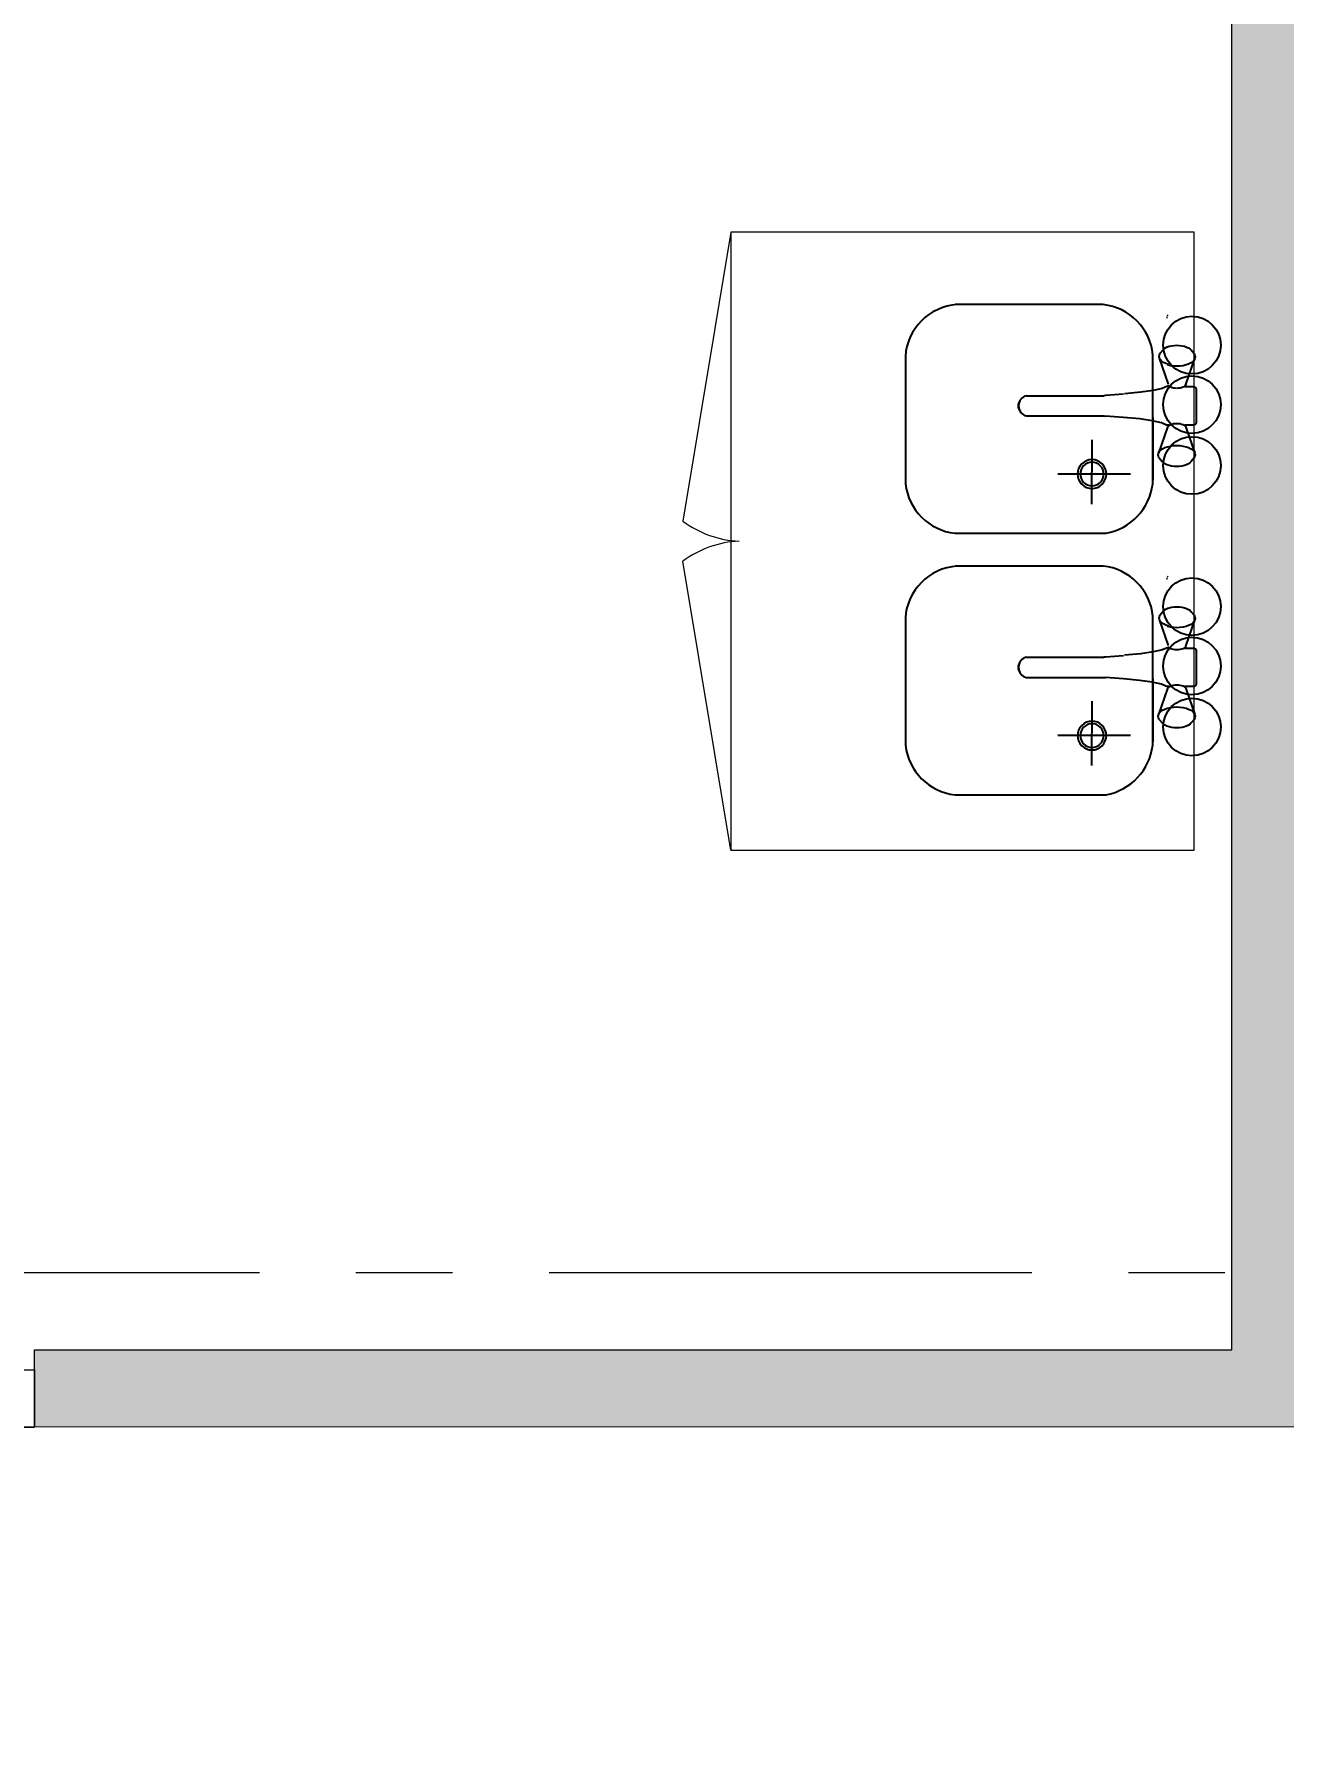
# Model space of a CAD drawing. Header units: millimetres. Extents: x -65527 to 8894748, y -37603 to 223697.
# Drawn here: x -33863 to -32246, y 24534 to 26758 of the extents above; entities that cross this region are included whole.
import ezdxf
from ezdxf import colors
from ezdxf.entities.mleader import LeaderData, LeaderLine
from ezdxf.math import Vec2, Vec3

# ---------------------------------------------------------------- set-up
doc = ezdxf.new("R2010")
doc.units = ezdxf.units.MM
doc.header["$LTSCALE"] = 10
doc.linetypes.add('CENTER', pattern=[2, 1.25, -0.25, 0.25, -0.25])
doc.layers.add('_0', color=250, linetype='Continuous', lineweight=9)
doc.layers.add('АР_Оси', color=142, linetype='Continuous', lineweight=9)
doc.layers.add('Архитектура', color=251, linetype='Continuous')
doc.layers.add('ТХ_ВК_оборуд.ТХ', color=250, linetype='Continuous')
doc.styles.add('ISOCPEUR', font='isocpeur.ttf', dxfattribs={"width": 0.7})

# ---------------------------------------------------------------- blocks, each defined once
blk = doc.blocks.new('_DOTSMALL')
at = {"color": 0, "linetype": 'ByBlock', "const_width": 0.5}
blk.add_lwpolyline([(-0.0625, 0, 1), (0.0625, 0, 1)], format="xyb", close=True, dxfattribs=at)
blk = doc.blocks.new('*U275')
at = {"linetype": 'ByBlock'}
for p, q in [((0, 0), (0, -74)), ((50, 0), (0, 0)), ((0, -74), (0, 0)), ((1000, 0), (0, 0)), ((50, 0), (50, -74)), ((950, 0), (50, 0)), ((950, 0), (1000, 0)), ((950, 0), (950, -74)), ((1000, 0), (1000, -74)), ((1000, -74), (1000, 0)), ((50, -37), (950, -37)), ((50, -74), (0, -74)), ((0, -74), (1000, -74)), ((50, -74), (950, -74)), ((950, -74), (1000, -74))]:
    blk.add_line(p, q, dxfattribs=at)
blk = doc.blocks.new('шкаф мойка 2-х 800х600')
at = {"extrusion": (-6.19743e-05, -0.000470712, 1)}
for p, q in [((-12240, -147209, 0), (-12178.1, -147583.1, 0)), ((-12240, -147909, -0.1), (-12240, -147309, 0.1)), ((-12240, -148009, 0), (-12178.1, -147634.9, 0))]:
    blk.add_line(p, q, dxfattribs=at)
blk.add_lwpolyline([(-12240, -148009), (-12240, -147209), (-12840, -147209), (-12840, -148009)], close=True)
for centre, radius, start, end in [((-12257, -147476.8, 70.2), 132.3, 272.7246, 306.5699), ((-12256.4, -147739.6, 70.2), 130.8, 53.2335, 87.489)]:
    blk.add_arc(centre, radius, start, end, dxfattribs=at)
at = {"layer": 'ТХ_ВК_оборуд.ТХ'}
for p, q in [((-12707.6, -147318.5), (-12707.7, -147401.6)), ((-12757.5, -147357.2), (-12663.3, -147357.3)), ((-12841.4, -147382.3), (-12841, -147380.2)), ((-12841, -147384.4), (-12841.4, -147382.3)), ((-12841, -147380.2), (-12839.9, -147378.2)), ((-12839.9, -147386.4), (-12841, -147384.4)), ((-12839.9, -147386.4), (-12841, -147384.4)), ((-12829.2, -147418), (-12841, -147384.4)), ((-12839.9, -147378.2), (-12836.2, -147373.7)), ((-12838.2, -147388.3), (-12839.9, -147386.4)), ((-12838.2, -147388.3), (-12839.9, -147386.4)), ((-12836.2, -147373.7), (-12834.7, -147372.1)), ((-12834.7, -147372.1), (-12832.7, -147370.7)), ((-12832.7, -147370.7), (-12830.2, -147369.4)), ((-12830.2, -147369.4), (-12827.4, -147368.4)), ((-12827.4, -147368.4), (-12824.2, -147367.7)), ((-12824.2, -147367.7), (-12820.8, -147367.2)), ((-12820.8, -147367.2), (-12817.4, -147367.1)), ((-12817.4, -147367.1), (-12813.9, -147367.2)), ((-12813.9, -147367.2), (-12810.5, -147367.7)), ((-12810.5, -147367.7), (-12807.4, -147368.4)), ((-12807.4, -147368.4), (-12804.5, -147369.4)), ((-12805.6, -147418), (-12793.7, -147384.4)), ((-12804.5, -147369.4), (-12802.1, -147370.7)), ((-12802.1, -147370.7), (-12800.1, -147372.1)), ((-12800.1, -147372.1), (-12798.6, -147373.7)), ((-12794.8, -147378.2), (-12798.6, -147373.7)), ((-12794.8, -147386.4), (-12796.6, -147388.3)), ((-12794.8, -147378.2), (-12793.7, -147380.2)), ((-12793.7, -147384.4), (-12794.8, -147386.4)), ((-12793.7, -147380.2), (-12793.4, -147382.3)), ((-12793.4, -147382.3), (-12793.7, -147384.4)), ((-12835.8, -147390), (-12838.2, -147388.3)), ((-12835.8, -147390), (-12838.2, -147388.3)), ((-12832.8, -147391.5), (-12835.8, -147390)), ((-12832.8, -147391.5), (-12835.8, -147390)), ((-12829.4, -147392.7), (-12832.8, -147391.5)), ((-12829.4, -147392.7), (-12832.8, -147391.5)), ((-12825.6, -147393.6), (-12829.4, -147392.7)), ((-12825.6, -147393.6), (-12829.4, -147392.7)), ((-12821.5, -147394.1), (-12825.6, -147393.6)), ((-12821.5, -147394.1), (-12825.6, -147393.6)), ((-12817.4, -147394.3), (-12821.5, -147394.1)), ((-12817.4, -147394.3), (-12821.5, -147394.1)), ((-12813.2, -147394.1), (-12817.4, -147394.3)), ((-12813.2, -147394.1), (-12817.4, -147394.3)), ((-12809.2, -147393.6), (-12813.2, -147394.1)), ((-12809.2, -147393.6), (-12813.2, -147394.1)), ((-12805.4, -147392.7), (-12809.2, -147393.6)), ((-12805.4, -147392.7), (-12809.2, -147393.6)), ((-12801.9, -147391.5), (-12805.4, -147392.7)), ((-12801.9, -147391.5), (-12805.4, -147392.7)), ((-12799, -147390), (-12801.9, -147391.5)), ((-12799, -147390), (-12801.9, -147391.5)), ((-12796.6, -147388.3), (-12799, -147390)), ((-12842.4, -147423.6), (-12842.3, -147423.1)), ((-12842.4, -147423.6), (-12842.3, -147423.1)), ((-12842.4, -147467.6), (-12842.4, -147423.6)), ((-12842.3, -147423.1), (-12842.2, -147422.6)), ((-12842.3, -147423.1), (-12842.2, -147422.6)), ((-12842.2, -147422.6), (-12842, -147422.1)), ((-12842.2, -147422.6), (-12842, -147422.1)), ((-12842, -147422.1), (-12841.7, -147421.7)), ((-12842, -147422.1), (-12841.7, -147421.7)), ((-12841.7, -147421.7), (-12841.3, -147421.3)), ((-12841.7, -147421.7), (-12841.3, -147421.3)), ((-12841.3, -147421.3), (-12840.9, -147421)), ((-12841.3, -147421.3), (-12840.9, -147421)), ((-12840.9, -147421), (-12840.4, -147420.8)), ((-12840.9, -147421), (-12840.4, -147420.8)), ((-12840.4, -147420.8), (-12839.9, -147420.6)), ((-12840.4, -147420.8), (-12839.9, -147420.6)), ((-12839.9, -147420.6), (-12839.4, -147420.6)), ((-12839.9, -147420.6), (-12839.4, -147420.6)), ((-12839.4, -147420.6), (-12827.4, -147420.6)), ((-12828.7, -147419), (-12829.2, -147418)), ((-12828.7, -147419), (-12829.2, -147418)), ((-12827.8, -147419.9), (-12828.7, -147419)), ((-12827.8, -147419.9), (-12828.7, -147419)), ((-12826.6, -147420.8), (-12827.8, -147419.9)), ((-12826.6, -147420.8), (-12827.8, -147419.9)), ((-12827.4, -147420.6), (-12827.4, -147420.2)), ((-12825.1, -147421.5), (-12826.6, -147420.8)), ((-12825.1, -147421.5), (-12826.6, -147420.8)), ((-12823.4, -147422.1), (-12825.1, -147421.5)), ((-12823.4, -147422.1), (-12825.1, -147421.5)), ((-12821.5, -147422.6), (-12823.4, -147422.1)), ((-12821.5, -147422.6), (-12823.4, -147422.1)), ((-12819.5, -147422.8), (-12821.5, -147422.6)), ((-12819.5, -147422.8), (-12821.5, -147422.6)), ((-12817.4, -147422.9), (-12819.5, -147422.8)), ((-12817.4, -147422.9), (-12819.5, -147422.8)), ((-12815.3, -147422.8), (-12817.4, -147422.9)), ((-12815.3, -147422.8), (-12817.4, -147422.9)), ((-12813.3, -147422.6), (-12815.3, -147422.8)), ((-12813.3, -147422.6), (-12815.3, -147422.8)), ((-12811.4, -147422.1), (-12813.3, -147422.6)), ((-12811.4, -147422.1), (-12813.3, -147422.6)), ((-12809.7, -147421.5), (-12811.4, -147422.1)), ((-12809.7, -147421.5), (-12811.4, -147422.1)), ((-12808.2, -147420.8), (-12809.7, -147421.5)), ((-12808.2, -147420.8), (-12809.7, -147421.5)), ((-12807, -147419.9), (-12808.2, -147420.8)), ((-12807, -147419.9), (-12808.2, -147420.8)), ((-12807.4, -147420.6), (-12807.4, -147420.2)), ((-12807.4, -147420.6), (-12805.4, -147420.6)), ((-12807.4, -147420.6), (-12805.4, -147420.6)), ((-12806.1, -147419), (-12807, -147419.9)), ((-12806.1, -147419), (-12807, -147419.9)), ((-12805.6, -147418), (-12806.1, -147419)), ((-12805.6, -147418), (-12806.1, -147419)), ((-12805.4, -147420.6), (-12804.9, -147420.6)), ((-12805.4, -147420.6), (-12804.9, -147420.6)), ((-12804.9, -147420.6), (-12804.3, -147420.8)), ((-12804.9, -147420.6), (-12804.3, -147420.8)), ((-12804.3, -147420.8), (-12797.5, -147423.7)), ((-12804.3, -147420.8), (-12797.5, -147423.7)), ((-12797.8, -147423.6), (-12785.7, -147426.3)), ((-12785.7, -147426.3), (-12769.5, -147428.6)), ((-12769.6, -147428.5), (-12748.5, -147430.6)), ((-12748.5, -147430.6), (-12725.2, -147432.4)), ((-12723.2, -147432.6), (-12725.2, -147432.4)), ((-12723.2, -147432.6), (-12725.2, -147432.4)), ((-12723.1, -147432.6), (-12723.2, -147432.6)), ((-12622.4, -147432.6), (-12723.2, -147432.6)), ((-12620.4, -147433.2), (-12622.4, -147432.6)), ((-12620.4, -147433.2), (-12622.4, -147432.6)), ((-12618.6, -147434.2), (-12620.4, -147433.2)), ((-12618.6, -147434.2), (-12620.4, -147433.2)), ((-12616.8, -147435.5), (-12618.6, -147434.2)), ((-12615.4, -147437.2), (-12616.8, -147435.5)), ((-12615.4, -147437.2), (-12616.8, -147435.5)), ((-12614.2, -147439), (-12615.4, -147437.2)), ((-12614.2, -147439), (-12615.4, -147437.2)), ((-12615.4, -147454), (-12614.2, -147452.1)), ((-12615.4, -147454), (-12614.2, -147452.1)), ((-12613.3, -147441.1), (-12614.2, -147439)), ((-12613.3, -147441.1), (-12614.2, -147439)), ((-12614.2, -147452.1), (-12613.3, -147450)), ((-12614.2, -147452.1), (-12613.3, -147450)), ((-12613.3, -147440.6), (-12614, -147439.5)), ((-12614, -147451.7), (-12613.3, -147450.6)), ((-12612.7, -147442.2), (-12613.3, -147440.6)), ((-12612.8, -147443.3), (-12613.3, -147441.1)), ((-12612.8, -147443.3), (-12613.3, -147441.1)), ((-12613.3, -147450), (-12612.8, -147447.8)), ((-12613.3, -147450), (-12612.8, -147447.8)), ((-12613.3, -147450.6), (-12612.7, -147449)), ((-12612.6, -147445.6), (-12612.8, -147443.3)), ((-12612.6, -147445.6), (-12612.8, -147443.3)), ((-12612.8, -147447.8), (-12612.6, -147445.6)), ((-12612.8, -147447.8), (-12612.6, -147445.6)), ((-12612.3, -147443.8), (-12612.7, -147442.2)), ((-12612.7, -147449), (-12612.3, -147447.3)), ((-12612.2, -147445.6), (-12612.3, -147443.8)), ((-12612.3, -147447.3), (-12612.2, -147445.6)), ((-12842.3, -147468.1), (-12842.4, -147467.6)), ((-12842.3, -147468.1), (-12842.4, -147467.6)), ((-12842.2, -147468.6), (-12842.3, -147468.1)), ((-12842.2, -147468.6), (-12842.3, -147468.1)), ((-12842, -147469.1), (-12842.2, -147468.6)), ((-12842, -147469.1), (-12842.2, -147468.6)), ((-12841.7, -147469.5), (-12842, -147469.1)), ((-12841.7, -147469.5), (-12842, -147469.1)), ((-12841.3, -147469.9), (-12841.7, -147469.5)), ((-12841.3, -147469.9), (-12841.7, -147469.5)), ((-12840.9, -147470.2), (-12841.3, -147469.9)), ((-12840.9, -147470.2), (-12841.3, -147469.9)), ((-12829.2, -147473.2), (-12841, -147506.8)), ((-12829.2, -147473.2), (-12841, -147506.8)), ((-12840.4, -147470.4), (-12840.9, -147470.2)), ((-12840.4, -147470.4), (-12840.9, -147470.2)), ((-12839.9, -147470.5), (-12840.4, -147470.4)), ((-12839.9, -147470.5), (-12840.4, -147470.4)), ((-12839.4, -147470.6), (-12839.9, -147470.5)), ((-12839.4, -147470.6), (-12839.9, -147470.5)), ((-12827.4, -147470.6), (-12839.4, -147470.6)), ((-12829.2, -147473.2), (-12828.7, -147472.2)), ((-12829.2, -147473.2), (-12828.7, -147472.2)), ((-12828.7, -147472.2), (-12827.8, -147471.2)), ((-12828.7, -147472.2), (-12827.8, -147471.2)), ((-12827.8, -147471.2), (-12826.6, -147470.4)), ((-12827.8, -147471.2), (-12826.6, -147470.4)), ((-12827.4, -147470.6), (-12827.4, -147471)), ((-12826.6, -147470.4), (-12825.1, -147469.6)), ((-12826.6, -147470.4), (-12825.1, -147469.6)), ((-12825.1, -147469.6), (-12823.4, -147469)), ((-12825.1, -147469.6), (-12823.4, -147469)), ((-12823.4, -147469), (-12821.5, -147468.6)), ((-12823.4, -147469), (-12821.5, -147468.6)), ((-12821.5, -147468.6), (-12819.5, -147468.3)), ((-12821.5, -147468.6), (-12819.5, -147468.3)), ((-12819.5, -147468.3), (-12817.4, -147468.2)), ((-12819.5, -147468.3), (-12817.4, -147468.2)), ((-12817.4, -147468.2), (-12815.3, -147468.3)), ((-12817.4, -147468.2), (-12815.3, -147468.3)), ((-12815.3, -147468.3), (-12813.3, -147468.6)), ((-12815.3, -147468.3), (-12813.3, -147468.6)), ((-12813.3, -147468.6), (-12811.4, -147469)), ((-12813.3, -147468.6), (-12811.4, -147469)), ((-12811.4, -147469), (-12809.7, -147469.6)), ((-12811.4, -147469), (-12809.7, -147469.6)), ((-12809.7, -147469.6), (-12808.2, -147470.4)), ((-12809.7, -147469.6), (-12808.2, -147470.4)), ((-12808.2, -147470.4), (-12807, -147471.2)), ((-12808.2, -147470.4), (-12807, -147471.2)), ((-12805.4, -147470.6), (-12807.4, -147470.6)), ((-12807.4, -147470.6), (-12807.4, -147471)), ((-12807, -147471.2), (-12806.1, -147472.2)), ((-12806.8, -147473.8), (-12795, -147507.4)), ((-12805.6, -147471), (-12798.7, -147468.1)), ((-12799, -147468.2), (-12787, -147465.5)), ((-12787, -147465.5), (-12770.7, -147463.2)), ((-12770.8, -147463.2), (-12749.7, -147461.2)), ((-12748.5, -147460.6), (-12725.2, -147458.8)), ((-12725.2, -147458.8), (-12723.2, -147458.6)), ((-12725.2, -147458.8), (-12723.2, -147458.6)), ((-12622.4, -147458.6), (-12723.2, -147458.6)), ((-12622.4, -147458.6), (-12723.2, -147458.6)), ((-12622.4, -147458.6), (-12620.4, -147458)), ((-12622.4, -147458.6), (-12620.4, -147458)), ((-12620.4, -147458), (-12618.6, -147457)), ((-12618.6, -147457), (-12616.8, -147455.6)), ((-12616.8, -147455.6), (-12615.4, -147454)), ((-12616.8, -147455.6), (-12615.4, -147454)), ((-12829.4, -147498.5), (-12825.6, -147497.6)), ((-12825.6, -147497.6), (-12821.5, -147497.1)), ((-12821.5, -147497.1), (-12817.4, -147496.9)), ((-12817.4, -147496.9), (-12813.2, -147497.1)), ((-12813.2, -147497.1), (-12809.2, -147497.6)), ((-12809.2, -147497.6), (-12805.4, -147498.5)), ((-12841.4, -147508.9), (-12841, -147506.8)), ((-12841, -147511), (-12841.4, -147508.9)), ((-12841, -147506.8), (-12839.9, -147504.8)), ((-12839.9, -147513), (-12841, -147511)), ((-12839.9, -147504.8), (-12838.2, -147502.9)), ((-12839.9, -147513), (-12836.2, -147517.5)), ((-12838.2, -147502.9), (-12835.8, -147501.2)), ((-12834.7, -147519.1), (-12836.2, -147517.5)), ((-12835.8, -147501.2), (-12832.8, -147499.7)), ((-12832.7, -147520.5), (-12834.7, -147519.1)), ((-12832.8, -147499.7), (-12829.4, -147498.5)), ((-12806.6, -147499.1), (-12803.2, -147500.3)), ((-12801.3, -147519.7), (-12803.3, -147521.1)), ((-12803.2, -147500.3), (-12800.2, -147501.8)), ((-12799.8, -147518.1), (-12801.3, -147519.7)), ((-12800.2, -147501.8), (-12797.8, -147503.5)), ((-12796.1, -147513.6), (-12799.8, -147518.1)), ((-12797.8, -147503.5), (-12796.1, -147505.4)), ((-12796.1, -147505.4), (-12795, -147507.4)), ((-12795, -147511.6), (-12796.1, -147513.6)), ((-12795, -147507.4), (-12794.6, -147509.5)), ((-12794.6, -147509.5), (-12795, -147511.6)), ((-12830.2, -147521.7), (-12832.7, -147520.5)), ((-12827.4, -147522.7), (-12830.2, -147521.7)), ((-12824.2, -147523.5), (-12827.4, -147522.7)), ((-12820.8, -147523.9), (-12824.2, -147523.5)), ((-12817.4, -147524.1), (-12820.8, -147523.9)), ((-12813.9, -147523.9), (-12817.4, -147524.1)), ((-12810.5, -147523.5), (-12813.9, -147523.9)), ((-12807.4, -147522.7), (-12810.5, -147523.5)), ((-12804.5, -147521.7), (-12807.4, -147522.7)), ((-12803.3, -147521.1), (-12805.8, -147522.4)), ((-12806.1, -147562.2), (-12805.6, -147563.2)), ((-12804.9, -147560.5), (-12805.4, -147560.6)), ((-12804.9, -147560.5), (-12805.4, -147560.6)), ((-12804.3, -147560.4), (-12804.9, -147560.5)), ((-12707.6, -147657), (-12707.7, -147740.1)), ((-12757.5, -147695.8), (-12663.3, -147695.8)), ((-12841.4, -147720.8), (-12841, -147718.7)), ((-12841, -147718.7), (-12839.9, -147716.7)), ((-12839.9, -147716.7), (-12836.2, -147712.2)), ((-12836.2, -147712.2), (-12834.7, -147710.6)), ((-12834.7, -147710.6), (-12832.7, -147709.2)), ((-12832.7, -147709.2), (-12830.2, -147707.9)), ((-12830.2, -147707.9), (-12827.4, -147706.9)), ((-12827.4, -147706.9), (-12824.2, -147706.2)), ((-12824.2, -147706.2), (-12820.8, -147705.7)), ((-12820.8, -147705.7), (-12817.4, -147705.6)), ((-12817.4, -147705.6), (-12813.9, -147705.7)), ((-12813.9, -147705.7), (-12810.5, -147706.2)), ((-12810.5, -147706.2), (-12807.4, -147706.9)), ((-12807.4, -147706.9), (-12804.5, -147707.9)), ((-12804.5, -147707.9), (-12802.1, -147709.2)), ((-12802.1, -147709.2), (-12800.1, -147710.6)), ((-12800.1, -147710.6), (-12798.6, -147712.2)), ((-12794.8, -147716.7), (-12798.6, -147712.2)), ((-12794.8, -147716.7), (-12793.7, -147718.7)), ((-12793.7, -147718.7), (-12793.4, -147720.8)), ((-12841, -147722.9), (-12841.4, -147720.8)), ((-12839.9, -147724.9), (-12841, -147722.9)), ((-12839.9, -147724.9), (-12841, -147722.9)), ((-12829.2, -147756.5), (-12841, -147722.9)), ((-12838.2, -147726.8), (-12839.9, -147724.9)), ((-12838.2, -147726.8), (-12839.9, -147724.9)), ((-12835.8, -147728.5), (-12838.2, -147726.8)), ((-12835.8, -147728.5), (-12838.2, -147726.8)), ((-12832.8, -147730), (-12835.8, -147728.5)), ((-12832.8, -147730), (-12835.8, -147728.5)), ((-12829.4, -147731.2), (-12832.8, -147730)), ((-12829.4, -147731.2), (-12832.8, -147730)), ((-12825.6, -147732.1), (-12829.4, -147731.2)), ((-12825.6, -147732.1), (-12829.4, -147731.2)), ((-12821.5, -147732.6), (-12825.6, -147732.1)), ((-12821.5, -147732.6), (-12825.6, -147732.1)), ((-12817.4, -147732.8), (-12821.5, -147732.6)), ((-12817.4, -147732.8), (-12821.5, -147732.6)), ((-12813.2, -147732.6), (-12817.4, -147732.8)), ((-12813.2, -147732.6), (-12817.4, -147732.8)), ((-12809.2, -147732.1), (-12813.2, -147732.6)), ((-12809.2, -147732.1), (-12813.2, -147732.6)), ((-12805.4, -147731.2), (-12809.2, -147732.1)), ((-12805.4, -147731.2), (-12809.2, -147732.1)), ((-12805.6, -147756.5), (-12793.7, -147722.9)), ((-12801.9, -147730), (-12805.4, -147731.2)), ((-12801.9, -147730), (-12805.4, -147731.2)), ((-12799, -147728.5), (-12801.9, -147730)), ((-12799, -147728.5), (-12801.9, -147730)), ((-12796.6, -147726.8), (-12799, -147728.5)), ((-12794.8, -147724.9), (-12796.6, -147726.8)), ((-12793.7, -147722.9), (-12794.8, -147724.9)), ((-12793.4, -147720.8), (-12793.7, -147722.9)), ((-12842.4, -147762.1), (-12842.3, -147761.6)), ((-12842.4, -147762.1), (-12842.3, -147761.6)), ((-12842.4, -147806.1), (-12842.4, -147762.1)), ((-12842.3, -147761.6), (-12842.2, -147761.1)), ((-12842.3, -147761.6), (-12842.2, -147761.1)), ((-12842.2, -147761.1), (-12842, -147760.6)), ((-12842.2, -147761.1), (-12842, -147760.6)), ((-12842, -147760.6), (-12841.7, -147760.2)), ((-12842, -147760.6), (-12841.7, -147760.2)), ((-12841.7, -147760.2), (-12841.3, -147759.8)), ((-12841.7, -147760.2), (-12841.3, -147759.8)), ((-12841.3, -147759.8), (-12840.9, -147759.5)), ((-12841.3, -147759.8), (-12840.9, -147759.5)), ((-12840.9, -147759.5), (-12840.4, -147759.3)), ((-12840.9, -147759.5), (-12840.4, -147759.3)), ((-12840.4, -147759.3), (-12839.9, -147759.1)), ((-12840.4, -147759.3), (-12839.9, -147759.1)), ((-12839.9, -147759.1), (-12839.4, -147759.1)), ((-12839.9, -147759.1), (-12839.4, -147759.1)), ((-12839.4, -147759.1), (-12827.4, -147759.1)), ((-12828.7, -147757.5), (-12829.2, -147756.5)), ((-12828.7, -147757.5), (-12829.2, -147756.5)), ((-12827.8, -147758.4), (-12828.7, -147757.5)), ((-12827.8, -147758.4), (-12828.7, -147757.5)), ((-12826.6, -147759.3), (-12827.8, -147758.4)), ((-12826.6, -147759.3), (-12827.8, -147758.4)), ((-12827.4, -147759.1), (-12827.4, -147758.7)), ((-12825.1, -147760), (-12826.6, -147759.3)), ((-12825.1, -147760), (-12826.6, -147759.3)), ((-12823.4, -147760.6), (-12825.1, -147760)), ((-12823.4, -147760.6), (-12825.1, -147760)), ((-12821.5, -147761.1), (-12823.4, -147760.6)), ((-12821.5, -147761.1), (-12823.4, -147760.6)), ((-12819.5, -147761.3), (-12821.5, -147761.1)), ((-12819.5, -147761.3), (-12821.5, -147761.1)), ((-12817.4, -147761.4), (-12819.5, -147761.3)), ((-12817.4, -147761.4), (-12819.5, -147761.3)), ((-12815.3, -147761.3), (-12817.4, -147761.4)), ((-12815.3, -147761.3), (-12817.4, -147761.4)), ((-12813.3, -147761.1), (-12815.3, -147761.3)), ((-12813.3, -147761.1), (-12815.3, -147761.3)), ((-12811.4, -147760.6), (-12813.3, -147761.1)), ((-12811.4, -147760.6), (-12813.3, -147761.1)), ((-12809.7, -147760), (-12811.4, -147760.6)), ((-12809.7, -147760), (-12811.4, -147760.6)), ((-12808.2, -147759.3), (-12809.7, -147760)), ((-12808.2, -147759.3), (-12809.7, -147760)), ((-12807, -147758.4), (-12808.2, -147759.3)), ((-12807, -147758.4), (-12808.2, -147759.3)), ((-12807.4, -147759.1), (-12807.4, -147758.7)), ((-12807.4, -147759.1), (-12805.4, -147759.1)), ((-12807.4, -147759.1), (-12805.4, -147759.1)), ((-12806.1, -147757.5), (-12807, -147758.4)), ((-12806.1, -147757.5), (-12807, -147758.4)), ((-12805.6, -147756.5), (-12806.1, -147757.5)), ((-12805.6, -147756.5), (-12806.1, -147757.5)), ((-12805.4, -147759.1), (-12804.9, -147759.1)), ((-12805.4, -147759.1), (-12804.9, -147759.1)), ((-12804.9, -147759.1), (-12804.3, -147759.3)), ((-12804.9, -147759.1), (-12804.3, -147759.3)), ((-12804.3, -147759.3), (-12797.5, -147762.2)), ((-12804.3, -147759.3), (-12797.5, -147762.2)), ((-12797.8, -147762.1), (-12785.7, -147764.8)), ((-12785.7, -147764.8), (-12769.5, -147767.1)), ((-12769.6, -147767.1), (-12748.5, -147769.1)), ((-12748.5, -147769.1), (-12725.2, -147770.9)), ((-12723.2, -147771.1), (-12725.2, -147770.9)), ((-12723.2, -147771.1), (-12725.2, -147770.9)), ((-12723.1, -147771.1), (-12723.2, -147771.1)), ((-12622.4, -147771.1), (-12723.2, -147771.1)), ((-12620.4, -147771.7), (-12622.4, -147771.1)), ((-12620.4, -147771.7), (-12622.4, -147771.1)), ((-12618.6, -147772.7), (-12620.4, -147771.7)), ((-12618.6, -147772.7), (-12620.4, -147771.7)), ((-12616.8, -147774.1), (-12618.6, -147772.7)), ((-12615.4, -147775.7), (-12616.8, -147774.1)), ((-12615.4, -147775.7), (-12616.8, -147774.1)), ((-12614.2, -147777.5), (-12615.4, -147775.7)), ((-12614.2, -147777.5), (-12615.4, -147775.7)), ((-12613.3, -147779.6), (-12614.2, -147777.5)), ((-12613.3, -147779.6), (-12614.2, -147777.5)), ((-12613.3, -147779.1), (-12614, -147778)), ((-12612.7, -147780.7), (-12613.3, -147779.1)), ((-12612.8, -147781.8), (-12613.3, -147779.6)), ((-12612.8, -147781.8), (-12613.3, -147779.6)), ((-12613.3, -147788.5), (-12612.8, -147786.3)), ((-12613.3, -147788.5), (-12612.8, -147786.3)), ((-12612.6, -147784.1), (-12612.8, -147781.8)), ((-12612.6, -147784.1), (-12612.8, -147781.8)), ((-12612.8, -147786.3), (-12612.6, -147784.1)), ((-12612.8, -147786.3), (-12612.6, -147784.1)), ((-12612.3, -147782.4), (-12612.7, -147780.7)), ((-12612.7, -147787.5), (-12612.3, -147785.8)), ((-12612.2, -147784.1), (-12612.3, -147782.4)), ((-12612.3, -147785.8), (-12612.2, -147784.1)), ((-12842.3, -147806.6), (-12842.4, -147806.1)), ((-12842.3, -147806.6), (-12842.4, -147806.1)), ((-12842.2, -147807.1), (-12842.3, -147806.6)), ((-12842.2, -147807.1), (-12842.3, -147806.6)), ((-12842, -147807.6), (-12842.2, -147807.1)), ((-12842, -147807.6), (-12842.2, -147807.1)), ((-12841.7, -147808), (-12842, -147807.6)), ((-12841.7, -147808), (-12842, -147807.6)), ((-12841.3, -147808.4), (-12841.7, -147808)), ((-12841.3, -147808.4), (-12841.7, -147808)), ((-12840.9, -147808.7), (-12841.3, -147808.4)), ((-12840.9, -147808.7), (-12841.3, -147808.4)), ((-12840.4, -147808.9), (-12840.9, -147808.7)), ((-12840.4, -147808.9), (-12840.9, -147808.7)), ((-12839.9, -147809), (-12840.4, -147808.9)), ((-12839.9, -147809), (-12840.4, -147808.9)), ((-12839.4, -147809.1), (-12839.9, -147809)), ((-12839.4, -147809.1), (-12839.9, -147809)), ((-12827.8, -147809.7), (-12826.6, -147808.9)), ((-12827.8, -147809.7), (-12826.6, -147808.9)), ((-12826.6, -147808.9), (-12825.1, -147808.2)), ((-12826.6, -147808.9), (-12825.1, -147808.2)), ((-12825.1, -147808.2), (-12823.4, -147807.6)), ((-12825.1, -147808.2), (-12823.4, -147807.6)), ((-12823.4, -147807.6), (-12821.5, -147807.1)), ((-12823.4, -147807.6), (-12821.5, -147807.1)), ((-12821.5, -147807.1), (-12819.5, -147806.8)), ((-12821.5, -147807.1), (-12819.5, -147806.8)), ((-12819.5, -147806.8), (-12817.4, -147806.7)), ((-12819.5, -147806.8), (-12817.4, -147806.7)), ((-12817.4, -147806.7), (-12815.3, -147806.8)), ((-12817.4, -147806.7), (-12815.3, -147806.8)), ((-12815.3, -147806.8), (-12813.3, -147807.1)), ((-12815.3, -147806.8), (-12813.3, -147807.1)), ((-12813.3, -147807.1), (-12811.4, -147807.6)), ((-12813.3, -147807.1), (-12811.4, -147807.6)), ((-12811.4, -147807.6), (-12809.7, -147808.2)), ((-12811.4, -147807.6), (-12809.7, -147808.2)), ((-12809.7, -147808.2), (-12808.2, -147808.9)), ((-12809.7, -147808.2), (-12808.2, -147808.9)), ((-12808.2, -147808.9), (-12807, -147809.7)), ((-12808.2, -147808.9), (-12807, -147809.7)), ((-12805.6, -147809.5), (-12798.7, -147806.6)), ((-12799, -147806.7), (-12787, -147804)), ((-12787, -147804), (-12770.7, -147801.7)), ((-12770.8, -147801.7), (-12749.7, -147799.7)), ((-12748.5, -147799.1), (-12725.2, -147797.3)), ((-12725.2, -147797.3), (-12723.2, -147797.1)), ((-12725.2, -147797.3), (-12723.2, -147797.1)), ((-12622.4, -147797.1), (-12723.2, -147797.1)), ((-12622.4, -147797.1), (-12723.2, -147797.1)), ((-12622.4, -147797.1), (-12620.4, -147796.5)), ((-12622.4, -147797.1), (-12620.4, -147796.5)), ((-12620.4, -147796.5), (-12618.6, -147795.5)), ((-12618.6, -147795.5), (-12616.8, -147794.1)), ((-12616.8, -147794.1), (-12615.4, -147792.5)), ((-12616.8, -147794.1), (-12615.4, -147792.5)), ((-12615.4, -147792.5), (-12614.2, -147790.6)), ((-12615.4, -147792.5), (-12614.2, -147790.6)), ((-12614.2, -147790.6), (-12613.3, -147788.5)), ((-12614.2, -147790.6), (-12613.3, -147788.5)), ((-12614, -147790.2), (-12613.3, -147789.1)), ((-12613.3, -147789.1), (-12612.7, -147787.5)), ((-12829.2, -147811.7), (-12841, -147845.3)), ((-12829.2, -147811.7), (-12841, -147845.3)), ((-12827.4, -147809.1), (-12839.4, -147809.1)), ((-12829.2, -147811.7), (-12828.7, -147810.7)), ((-12829.2, -147811.7), (-12828.7, -147810.7)), ((-12828.7, -147810.7), (-12827.8, -147809.7)), ((-12828.7, -147810.7), (-12827.8, -147809.7)), ((-12827.4, -147809.1), (-12827.4, -147809.5)), ((-12805.4, -147809.1), (-12807.4, -147809.1)), ((-12807.4, -147809.1), (-12807.4, -147809.5)), ((-12807, -147809.7), (-12806.1, -147810.7)), ((-12806.8, -147812.3), (-12795, -147845.9)), ((-12841.4, -147847.4), (-12841, -147845.3)), ((-12841, -147849.5), (-12841.4, -147847.4)), ((-12841, -147845.3), (-12839.9, -147843.3)), ((-12839.9, -147851.5), (-12841, -147849.5)), ((-12839.9, -147843.3), (-12838.2, -147841.4)), ((-12839.9, -147851.5), (-12836.2, -147856)), ((-12838.2, -147841.4), (-12835.8, -147839.7)), ((-12835.8, -147839.7), (-12832.8, -147838.2)), ((-12832.8, -147838.2), (-12829.4, -147837)), ((-12829.4, -147837), (-12825.6, -147836.1)), ((-12825.6, -147836.1), (-12821.5, -147835.6)), ((-12821.5, -147835.6), (-12817.4, -147835.4)), ((-12817.4, -147835.4), (-12813.2, -147835.6)), ((-12813.2, -147835.6), (-12809.2, -147836.1)), ((-12809.2, -147836.1), (-12805.4, -147837)), ((-12806.6, -147837.6), (-12803.2, -147838.8)), ((-12803.2, -147838.8), (-12800.2, -147840.3)), ((-12800.2, -147840.3), (-12797.8, -147842)), ((-12796.1, -147852.1), (-12799.8, -147856.6)), ((-12797.8, -147842), (-12796.1, -147843.9)), ((-12796.1, -147843.9), (-12795, -147845.9)), ((-12795, -147850.1), (-12796.1, -147852.1)), ((-12795, -147845.9), (-12794.6, -147848)), ((-12794.6, -147848), (-12795, -147850.1)), ((-12834.7, -147857.6), (-12836.2, -147856)), ((-12832.7, -147859), (-12834.7, -147857.6)), ((-12830.2, -147860.2), (-12832.7, -147859)), ((-12827.4, -147861.2), (-12830.2, -147860.2)), ((-12824.2, -147862), (-12827.4, -147861.2)), ((-12820.8, -147862.4), (-12824.2, -147862)), ((-12817.4, -147862.6), (-12820.8, -147862.4)), ((-12813.9, -147862.4), (-12817.4, -147862.6)), ((-12810.5, -147862), (-12813.9, -147862.4)), ((-12807.4, -147861.2), (-12810.5, -147862)), ((-12804.5, -147860.2), (-12807.4, -147861.2)), ((-12803.3, -147859.6), (-12805.8, -147860.9)), ((-12801.3, -147858.2), (-12803.3, -147859.6)), ((-12799.8, -147856.6), (-12801.3, -147858.2)), ((-12806.1, -147900.7), (-12805.6, -147901.7)), ((-12804.9, -147899), (-12805.4, -147899.1)), ((-12804.9, -147899), (-12805.4, -147899.1)), ((-12804.3, -147898.9), (-12804.9, -147899))]:
    blk.add_line(p, q, dxfattribs=at)
for points in [[(-12530.4, -147280.6), (-12725.9, -147280.6)], [(-12786.8, -147349.3), (-12786.3, -147512.5)], [(-12786.3, -147344.8), (-12786.3, -147512.5)], [(-12466.3, -147512.6), (-12466.3, -147344.8)], [(-12786.8, -147390.8), (-12786.8, -147426.5)], [(-12722.2, -147576.6), (-12530.4, -147576.6)], [(-12530.4, -147619.2), (-12725.9, -147619.2)], [(-12786.8, -147687.8), (-12786.3, -147851)], [(-12786.3, -147683.3), (-12786.3, -147851)], [(-12466.3, -147851.1), (-12466.3, -147683.3)], [(-12786.8, -147729.3), (-12786.8, -147765)], [(-12722.2, -147915.2), (-12530.4, -147915.2)]]:
    blk.add_lwpolyline(points, dxfattribs=at)
for centre in [(-12837, -147368.4), (-12837, -147447.2), (-12837, -147524.2), (-12837, -147706.9), (-12837, -147785.7), (-12837, -147862.7)]:
    blk.add_circle(centre, 37.3, dxfattribs=at)
for centre, radius, start, end in [((-12712.8, -147353.5), 74, 100.2177, 173.2241), ((-12538.4, -147352.7), 72.5, 6.2832, 83.7168), ((-12714.3, -147504.6), 72.5, 185.6753, 263.7168), ((-12537.9, -147504.8), 72, 274.1728, 356.2085), ((-12712.8, -147692), 74, 100.2177, 173.2241), ((-12538.4, -147691.2), 72.5, 6.2832, 83.7168), ((-12714.3, -147843.1), 72.5, 185.6753, 263.7168), ((-12537.9, -147843.3), 72, 274.1728, 356.2085)]:
    blk.add_arc(centre, radius, start, end, dxfattribs=at)
at = {"layer": 'ТХ_ВК_оборуд.ТХ', "extrusion": (0, 0, -1)}
for centre, major_axis in [((-12707.6, -147357.3), (-13.2, -13.2)), ((-12707.6, -147357.3), (-10.8, -10.8)), ((-12707.6, -147695.8), (-13.2, -13.2)), ((-12707.6, -147695.8), (-10.8, -10.8))]:
    blk.add_ellipse(centre, major_axis=major_axis, ratio=1, start_param=4.712389, end_param=10.995574, dxfattribs=at)

msp = doc.modelspace()

# ---------------------------------------------------------------- hatches: boundary and pattern name
at = {"layer": '_0', "ltscale": 100}
h = msp.add_hatch(dxfattribs=at)
h.set_pattern_fill('AR-CONC', color=256, scale=30)
h.set_pattern_definition([(50, (30232.33, -93445.12), (215.17805, -18.82564), [22.5, -247.5]), (355, (30232.33, -93445.12), (-41.6254, 225.65764), [18, -198]), (100.45144, (30250.26, -93446.7), (173.55265, 206.832), [19.12206, -210.34263]), (46.1842, (30232.33, -93385.12), (320.1724, -49.6558), [33.75, -371.25]), (96.63564, (30259, -93389.26), (280.3986, 292.2356), [28.6831, -315.5141]), (351.18416, (30232.33, -93385.12), (280.3986, 292.2356), [27, -297]), (21, (30262.33, -93400.12), (179.07212, -120.78567), [22.5, -247.5]), (326, (30262.33, -93400.12), (72.9946, 217.545), [18, -198]), (71.45144, (30277.25, -93410.19), (252.0667, 96.75935), [19.12206, -210.34263]), (37.5, (30232.33, -93445.12), (3.647957, 99.868156), [0, -195.6, 0, -201, 0, -198.75]), (7.5, (30232.33, -93445.12), (78.92086, 118.32351), [0, -114.6, 0, -191.1, 0, -75.75]), (327.5, (30165.43, -93445.12), (160.14673, -6.76646), [0, -75, 0, -234, 0, -310.5]), (317.5, (30135.43, -93445.12), (174.95585, 30.0315), [0, -97.5, 0, -155.4, 0, -220.5])])
h.paths.add_polyline_path([(-31378.4, 33905.6), (-31478.4, 33905.6), (-31478.4, 32540.6), (-32193.4, 32540.6), (-32213.4, 33905.6), (-32313.4, 33905.6), (-32313.4, 25055.5), (-33863.4, 25055.6), (-33863.4, 24955.6), (-29263.4, 24955.8), (-29263.4, 25055.8), (-32213.4, 25055.6), (-32213.4, 27883.4), (-30713.4, 27883.4), (-30713.4, 27883.4), (-27013.4, 27883.4), (-27013.4, 27883.4), (-22863.4, 27883.4), (-22863.4, 27983.1), (-24914.6, 27983.2), (-24914.6, 28575.3), (-24914.6, 28575.2), (-24914.6, 27983.3), (-26893.4, 27983.4), (-26893.4, 28575.2), (-26993.4, 28575.2), (-26993.4, 27983.4), (-26993.4, 27983.4), (-26993.4, 28575.2), (-28018.4, 28575.2), (-26993.4, 28574.5), (-26993.4, 27983.4), (-28018.4, 27983.4), (-29263.4, 27983.4), (-29263.4, 28575.2), (-29263.4, 27983.4), (-30811, 27984.8), (-30813.4, 28575.2), (-30813.4, 28575.2), (-30813.4, 27984.2), (-30713.4, 27983.4), (-30713.4, 28575.2), (-30813.4, 28575.2), (-30813.4, 27983.4), (-30813.4, 28575.2), (-30813.4, 28575.2), (-30813.4, 27983.4), (-32213.4, 27983.4), (-32213.4, 28575.2), (-22863.4, 28574.9), (-22863.5, 28003.1), (-22863.4, 28003.1), (-22863.4, 28675.2), (-23585.8, 28675.1), (-26893.4, 28675.3), (-26893.4, 29895.2), (-26993.4, 29895.2), (-26993.4, 28675.2), (-32213.4, 28675.2), (-32213.4, 30955.6), (-29263.4, 30955.6), (-29263.4, 31055.6), (-32213.4, 31055.6), (-32193.4, 32540.6), (-31478.4, 32540.6), (-31478.4, 31055.6), (-31378.4, 31055.6)])

# ---------------------------------------------------------------- linework, layer by layer
for points in [[(-33863.4, 24955.6), (-33863.4, 25055.6), (-32313.4, 25055.5), (-32313.4, 33905.6)], [(-29263.4, 24955.8), (-33863.4, 24955.4)]]:
    msp.add_lwpolyline(points, dxfattribs=at)
at = {"layer": 'АР_Оси', "linetype": 'CENTER', "ltscale": 50}
msp.add_line((-59197.1, 25155.6), (23981.3, 25155.6), dxfattribs=at)

# ---------------------------------------------------------------- block references
at = {"layer": '_0', "rotation": 180}
msp.add_blockref('шкаф мойка 2-х 800х600', (-45201.9, -121506.5), dxfattribs=at)
at = {"layer": '_0', "ltscale": 100, "xscale": -1, "rotation": 180.0001519656341}
msp.add_blockref('*U275', (-34863.4, 24955.6), dxfattribs=at)

# ---------------------------------------------------------------- leaders
at = {"layer": 'Архитектура', "lineweight": 25, "transparency": 33554684}
ml = msp.add_multileader_mtext('Standard', dxfattribs=at)
ml.set_content('+8,400', color=256, style='ISOCPEUR')
ml.set_leader_properties(color=256, linetype='Continuous', lineweight=-1)
ml.set_arrow_properties(name='DOTSMALL')
ml.build(insert=Vec2(0, 0))
ml.multileader.update_dxf_attribs({"has_text_frame": 1, "text_left_attachment_type": 4, "text_right_attachment_type": 4, "dogleg_length": 100, "arrow_head_size": 180})
ctx = ml.context
ctx.base_point, ctx.char_height, ctx.arrow_head_size, ctx.landing_gap_size, ctx.plane_origin = Vec3(-38957.8, 116848.7), 250, 180, 50, Vec3(-38730.6, 116641.5)
ctx.left_attachment, ctx.right_attachment = 4, 4
notes = []
notes.append((ctx, [(0, (0, 0, 0), (0, 0), (1, 0), 1, [])]))
ctx.mtext.insert, ctx.mtext.width, ctx.mtext.line_spacing_style, ctx.mtext.flow_direction = Vec3(-38907.8, 117182), 852.697, 2, 5
ml = msp.add_multileader_mtext('Standard', dxfattribs=at)
ml.set_content('+8,400', color=256, style='ISOCPEUR')
ml.set_leader_properties(color=256, linetype='Continuous', lineweight=-1)
ml.set_arrow_properties(name='DOTSMALL')
ml.build(insert=Vec2(0, 0))
ml.multileader.update_dxf_attribs({"has_text_frame": 1, "text_left_attachment_type": 4, "text_right_attachment_type": 4, "dogleg_length": 100, "arrow_head_size": 180})
ctx = ml.context
ctx.base_point, ctx.char_height, ctx.arrow_head_size, ctx.landing_gap_size, ctx.plane_origin = Vec3(-48794, 106975.3), 250, 180, 50, Vec3(-48566.8, 106768.1)
ctx.left_attachment, ctx.right_attachment = 4, 4
notes.append((ctx, [(0, (0, 0, 0), (0, 0), (1, 0), 1, [])]))
ctx.mtext.insert, ctx.mtext.width, ctx.mtext.line_spacing_style, ctx.mtext.flow_direction = Vec3(-48744, 107308.6), 852.697, 2, 5
ml = msp.add_multileader_mtext('Standard', dxfattribs=at)
ml.set_content('+8,400', color=256, style='ISOCPEUR')
ml.set_leader_properties(color=256, linetype='Continuous', lineweight=-1)
ml.set_arrow_properties(name='DOTSMALL')
ml.build(insert=Vec2(0, 0))
ml.multileader.update_dxf_attribs({"has_text_frame": 1, "text_left_attachment_type": 4, "text_right_attachment_type": 4, "dogleg_length": 100, "arrow_head_size": 180})
ctx = ml.context
ctx.base_point, ctx.char_height, ctx.arrow_head_size, ctx.landing_gap_size, ctx.plane_origin = Vec3(-33940.2, 92557.4), 250, 180, 50, Vec3(-33712.9, 92350.2)
ctx.left_attachment, ctx.right_attachment = 4, 4
notes.append((ctx, [(0, (0, 0, 0), (0, 0), (1, 0), 1, [])]))
ctx.mtext.insert, ctx.mtext.width, ctx.mtext.line_spacing_style, ctx.mtext.flow_direction = Vec3(-33890.2, 92890.7), 852.697, 2, 5
for ctx, leaders in notes:
    for number, flags, end, landing, length, lines in leaders:
        leader = LeaderData()
        leader.index, (leader.has_last_leader_line, leader.has_dogleg_vector, leader.attachment_direction) = number, flags
        leader.last_leader_point, leader.dogleg_vector, leader.dogleg_length = Vec3(end), Vec3(landing), length
        for number, points, colour, breaks in lines:
            line = LeaderLine()
            line.index, line.vertices, line.color, line.breaks = number, Vec3.list(points), colors.encode_raw_color(colour), breaks
            leader.lines.append(line)
        ctx.leaders.append(leader)

doc.saveas('drawing.dxf')
